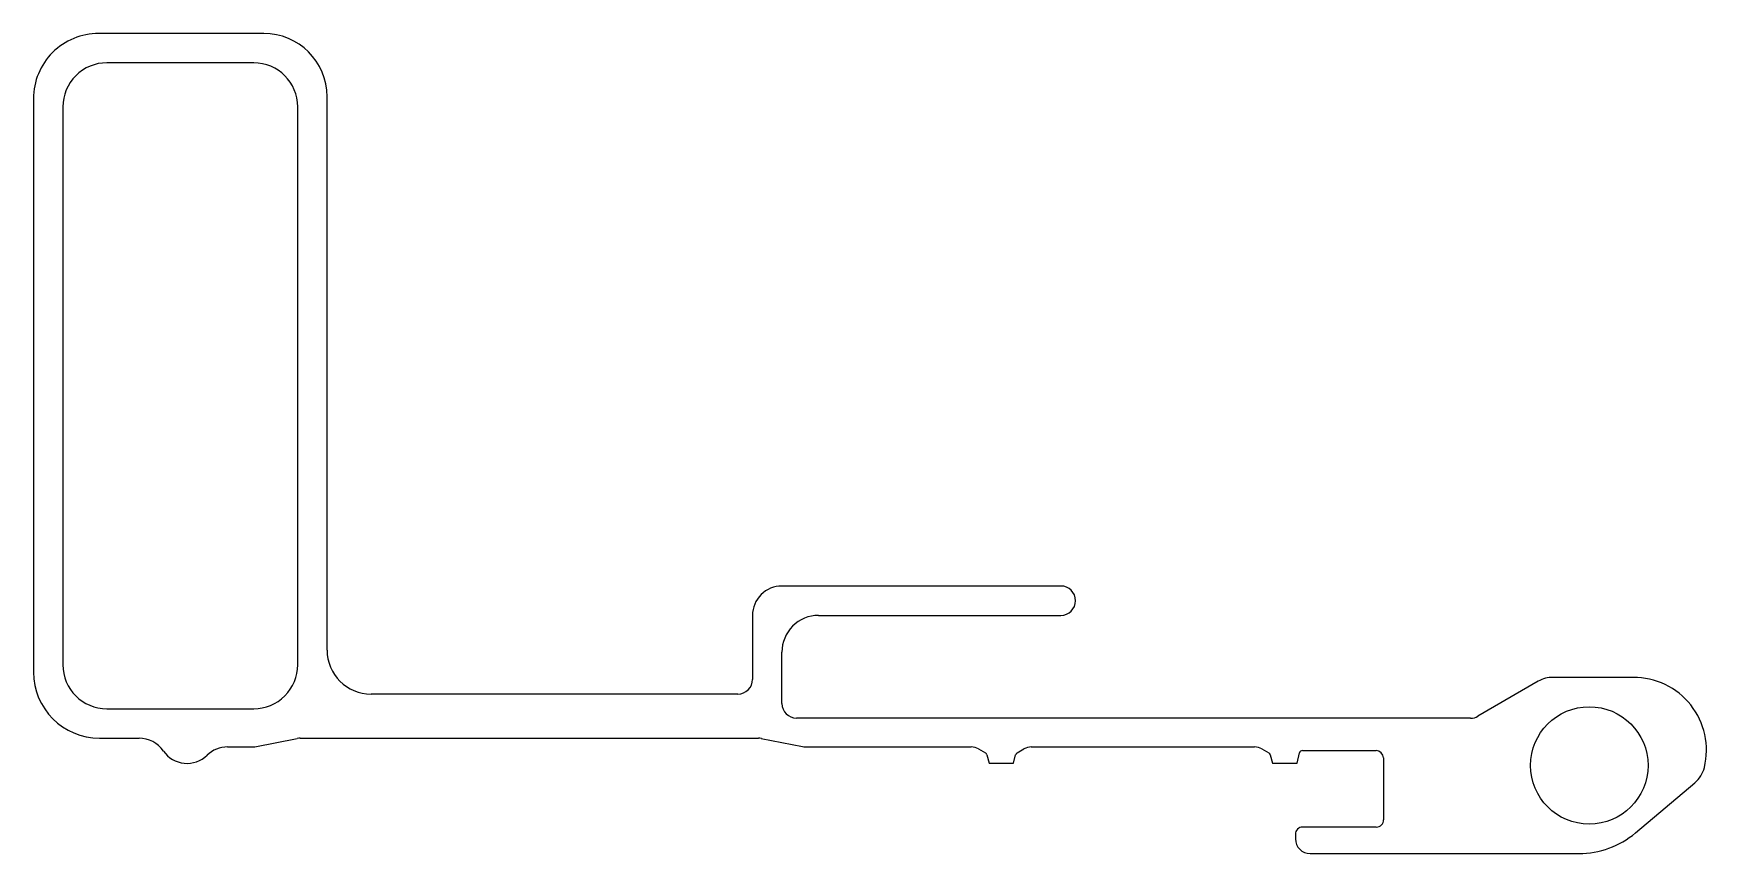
# Model space of a CAD drawing. Extents: x 415 to 529, y 526 to 582.
import ezdxf

# ---------------------------------------------------------------- set-up
doc = ezdxf.new("R2010")
doc.units = 0
doc.layers.get('0').update_dxf_attribs({"linetype": 'CONTINUOUS'})

msp = doc.modelspace()

# ---------------------------------------------------------------- linework, layer by layer
for p, q in [((430.9, 582.22), (419.65, 582.22)), ((430.21, 580.22), (420.21, 580.22)), ((435.21, 540.22), (435.21, 577.91)), ((415.21, 577.78), (415.21, 538.72)), ((417.21, 577.22), (417.21, 539.22)), ((433.21, 539.22), (433.21, 577.22)), ((485.19, 544.58), (466.19, 544.58)), ((464.19, 542.58), (464.19, 538.22)), ((468.69, 542.58), (485.19, 542.58)), ((466.19, 536.58), (466.19, 540.08)), ((517.71, 538.09), (513.6, 535.71)), ((524.18, 538.35), (518.71, 538.36)), ((463.19, 537.22), (438.21, 537.22)), ((420.21, 536.22), (430.21, 536.22)), ((513.1, 535.58), (467.19, 535.58)), ((419.71, 534.22), (422.4, 534.22)), ((428.43, 533.62), (430.28, 533.62)), ((430.28, 533.62), (433.18, 534.2)), ((433.38, 534.22), (464.6, 534.22)), ((464.79, 534.2), (467.6, 533.64)), ((467.79, 533.62), (479.09, 533.62)), ((479.59, 533.48), (480.06, 533.21)), ((482.21, 533.21), (482.68, 533.48)), ((483.18, 533.62), (498.39, 533.62)), ((498.89, 533.48), (499.37, 533.21)), ((501.65, 533.37), (506.67, 533.37)), ((480.15, 533.09), (480.3, 532.51)), ((480.3, 532.51), (481.97, 532.51)), ((481.97, 532.51), (482.11, 533.09)), ((499.46, 533.09), (499.61, 532.51)), ((499.61, 532.51), (501.28, 532.51)), ((501.28, 532.51), (501.45, 533.22)), ((507.17, 532.87), (507.18, 528.66)), ((524.33, 527.76), (528.38, 531.18)), ((506.68, 528.16), (501.67, 528.16)), ((501.17, 527.66), (501.17, 527.36)), ((502.17, 526.36), (520.48, 526.36))]:
    msp.add_line(p, q)
msp.add_circle((521.19, 532.36), 4)
for centre, radius, start, end in [((419.65, 577.78), 4.44, 89.999, 180), ((430.9, 577.91), 4.31, 360, 89.999), ((420.21, 577.22), 3, 89.9988, 180), ((430.21, 577.22), 3, 0, 89.9988), ((466.19, 542.58), 2, 89.9998, 180.0013), ((485.19, 543.58), 1, 270.0005, 90.0005), ((468.69, 540.08), 2.5, 89.9996, 180.0035), ((438.21, 540.22), 3, 180, 270), ((420.21, 539.22), 3, 180, 269.9987), ((430.21, 539.22), 3, 269.9987, 0), ((419.71, 538.72), 4.5, 180, 269.999), ((463.19, 538.22), 1, 270, 0.0009), ((518.71, 536.38), 1.98, 89.7997, 120.1551), ((524.23, 533.41), 4.94, 346.1246, 90.6206), ((467.19, 536.58), 1, 180.0001, 270), ((513.13, 536.46), 0.884, 267.9844, 302.0184), ((422.4, 532.22), 2, 33.9867, 90), ((428.43, 531.62), 2, 89.9997, 134.2288), ((433.38, 533.22), 1, 90.0076, 101.3172), ((464.6, 533.22), 1, 78.69, 90), ((467.79, 534.62), 1, 258.6901, 270), ((479.09, 532.62), 1, 59.9991, 90), ((483.18, 532.62), 1, 90, 120.0008), ((498.39, 532.62), 1, 59.9992, 90), ((501.65, 533.17), 0.2, 90.0009, 166.0865), ((506.67, 532.87), 0.5, 0.1142, 90.0004), ((425.67, 534.46), 1.96, 214.8259, 314.2272), ((479.96, 533.04), 0.2, 13.9135, 59.9992), ((482.31, 533.04), 0.2, 120.0008, 166.0865), ((499.27, 533.04), 0.2, 13.9135, 59.9992), ((527.09, 532.7), 2, 310.2062, 346.1246), ((501.67, 527.66), 0.5, 89.9997, 180.0001), ((506.68, 528.66), 0.5, 269.9997, 0.1142), ((520.48, 532.36), 6, 270.0001, 309.9324), ((502.17, 527.36), 1, 180.0001, 270.0001)]:
    msp.add_arc(centre, radius, start, end)

doc.saveas('drawing.dxf')
